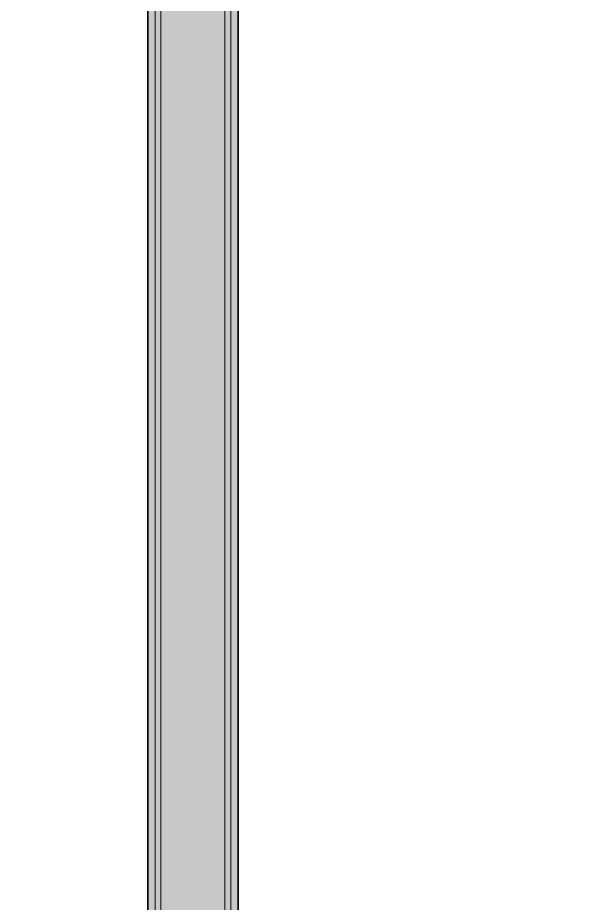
# Model space of a CAD drawing. Header units: inches. Extents: x 6 to 8416, y -388 to 6104.
# Drawn here: x 4482 to 4530.2, y 681.6 to 757.5 of the extents above; entities that cross this region are included whole.
import ezdxf

# ---------------------------------------------------------------- set-up
doc = ezdxf.new("R2010")
doc.units = ezdxf.units.IN
doc.header["$MEASUREMENT"] = 0
for name, color, linetype, lineweight in [('A-ROOM', 32, 'Continuous', 13), ('A-WALL', 113, 'Continuous', 25), ('A-WALL-PATT', 111, 'Continuous', 35), ('I-WALL', 2, 'Continuous', 25)]:
    doc.layers.add(name, color=color, linetype=linetype, lineweight=lineweight)

msp = doc.modelspace()

# ---------------------------------------------------------------- hatches: boundary and pattern name
at = {"layer": 'A-WALL-PATT', "lineweight": 25}
h = msp.add_hatch(color=10, dxfattribs=at)
h.paths.add_polyline_path([(4493.16533733, 499.68577679), (4493.79033733, 499.68577679), (4493.79033733, 503.68577679), (4493.16533733, 503.68577679)])
h.paths.add_polyline_path([(4493.79033733, 539.68577679), (4493.79033733, 639.93577679), (4493.16533733, 639.93577679), (4493.16533733, 539.68577679)])
h.paths.add_polyline_path([(4493.16533733, 647.43577679), (4493.79033733, 647.43577679), (4493.79033733, 883.68577679), (4493.16533733, 883.68577679), (4493.16533733, 724.74656081)])
at = {"layer": 'A-WALL-PATT'}
h = msp.add_hatch(color=10, dxfattribs=at)
h.paths.add_polyline_path([(4500.29033733, 499.68577679), (4500.29033733, 503.68577679), (4499.79033733, 503.68577679), (4499.79033733, 499.68577679)])
h.paths.add_polyline_path([(4499.79033733, 539.68577679), (4500.29033733, 539.68577679), (4500.29033733, 883.68577679), (4499.79033733, 883.68577679), (4499.79033733, 567.29256081)])
h = msp.add_hatch(color=10, dxfattribs=at)
h.paths.add_polyline_path([(4500.91533733, 499.68577679), (4500.91533733, 503.68577679), (4500.29033733, 503.68577679), (4500.29033733, 499.68577679)])
h.paths.add_polyline_path([(4500.91533733, 539.68577679), (4500.91533733, 883.68577679), (4500.29033733, 883.68577679), (4500.29033733, 539.68577679)])
at = {"layer": 'I-WALL'}
h = msp.add_hatch(color=10, dxfattribs=at)
h.paths.add_polyline_path([(4494.29033733, 499.68577679), (4494.29033733, 503.68577679), (4493.79033733, 503.68577679), (4493.79033733, 499.68577679)])
h.paths.add_polyline_path([(4493.79033733, 539.68577679), (4494.29033733, 539.68577679), (4494.14462512, 639.93577679), (4493.79033733, 639.93577679), (4493.79033733, 567.29256081)])
h.paths.add_polyline_path([(4494.29033733, 647.43577679), (4494.29033733, 883.68577679), (4493.79033733, 883.68577679), (4493.79033733, 647.43577679), (4494.13372396, 647.43577679)])
h = msp.add_hatch(color=10, dxfattribs=at)
h.paths.add_polyline_path([(4494.29033733, 499.68577679), (4499.79033733, 499.68577679), (4499.79033733, 503.68577679), (4494.29033733, 503.68577679)])
h.paths.add_polyline_path([(4494.29033733, 539.68577679), (4499.79033733, 539.68577679), (4499.79033733, 883.68577679), (4494.29033733, 883.68577679), (4494.29033733, 647.43577679), (4497.16533733, 647.43577679), (4497.16533733, 639.93577679), (4494.29033733, 639.93577679), (4494.29033733, 567.29256081)])

# ---------------------------------------------------------------- linework, layer by layer
at = {"layer": 'A-ROOM', "lineweight": 9, "flags": 128}
for points in [[(4493.16533733, 463.56077679), (4493.16533733, 499.68577679), (4493.16533733, 883.62297079), (4493.16533733, 883.68577679), (4493.16533733, 886.68577679), (4493.16533733, 918.56077679), (4411.47814332, 918.56077679), (4411.04033733, 918.56077679), (4411.04033733, 848.68577679), (4405.29033733, 848.68577679), (4405.29033733, 807.68577679), (4431.41533733, 807.68577679), (4431.41533733, 344.18577679)], [(4853.04033733, 563.31077679), (4785.54033733, 563.31077679), (4785.54033733, 914.43577679), (4659.54033733, 914.43577679), (4659.54033733, 912.43577679), (4549.66358475, 912.43577679), (4549.66358475, 883.68577679), (4500.91533733, 883.68577679), (4500.91533733, 499.68577679), (4500.41533733, 499.68577679), (4500.41533733, 467.18577679), (4592.66533733, 467.18577679), (4592.66533733, 398.49858278), (4592.66533733, 394.43577679), (4592.66533733, 338.18577679), (4733.66533733, 338.18577679), (4733.66533733, 370.81077679), (4778.16533733, 370.81077679), (4778.16533733, 343.68577679), (4844.04033733, 343.68577679)]]:
    msp.add_lwpolyline(points, dxfattribs=at)
at = {"layer": 'A-WALL', "lineweight": 9}
for p, q in [((4493.79033733, 647.43577679), (4493.79033733, 883.68577679)), ((4494.29033733, 647.43577679), (4494.29033733, 883.68577679)), ((4499.79033733, 539.68577679), (4499.79033733, 883.68577679)), ((4500.29033733, 539.68577679), (4500.29033733, 883.68577679))]:
    msp.add_line(p, q, dxfattribs=at)
at = {"layer": 'I-WALL', "lineweight": 35}
for p, q in [((4493.16533733, 918.56077679), (4493.16533733, 647.43577679)), ((4500.91533733, 539.68577679), (4500.91533733, 883.68577679))]:
    msp.add_line(p, q, dxfattribs=at)

doc.saveas('drawing.dxf')
